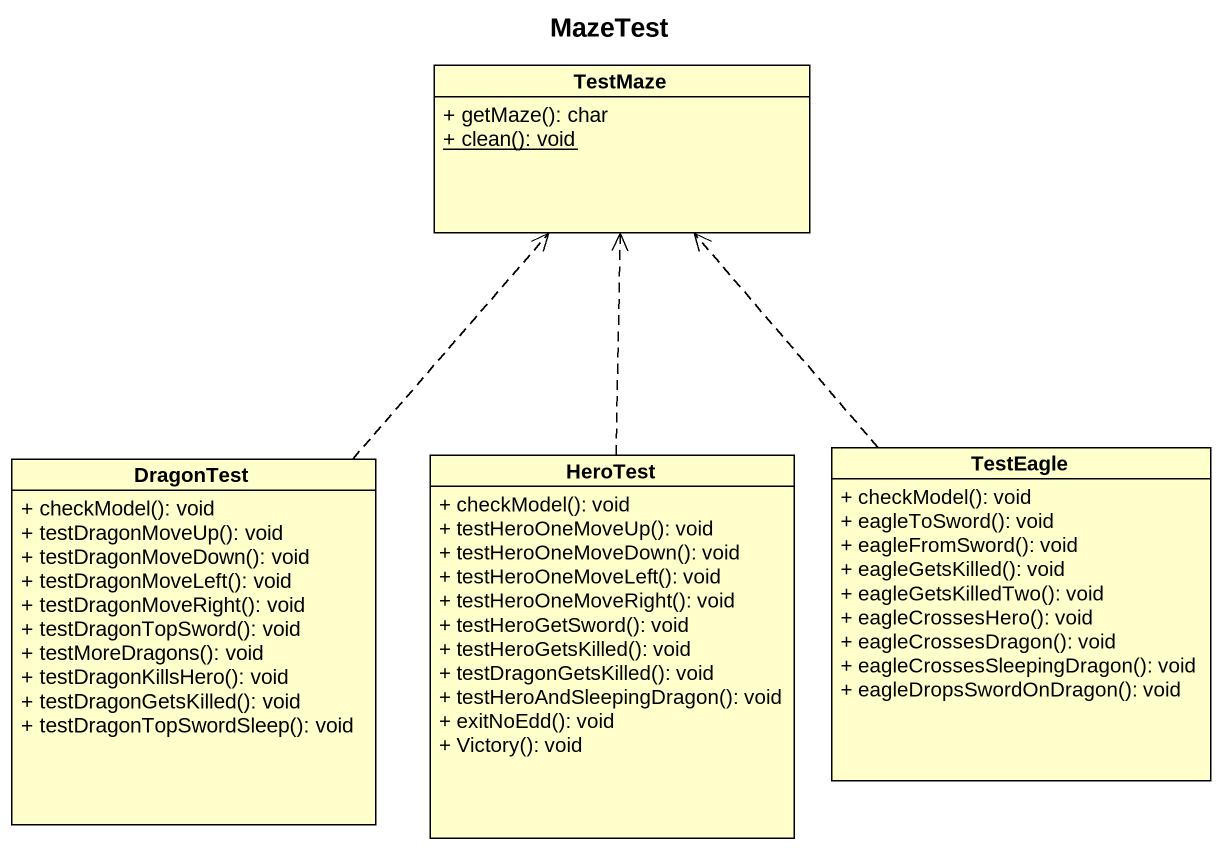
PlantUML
@startuml
title MazeTest
hide circle
hide empty members
skinparam classAttributeIconSize 0
class TestMaze {
  + getMaze(): char
  {static} + clean(): void
}
class DragonTest {
  + checkModel(): void
  + testDragonMoveUp(): void
  + testDragonMoveDown(): void
  + testDragonMoveLeft(): void
  + testDragonMoveRight(): void
  + testDragonTopSword(): void
  + testMoreDragons(): void
  + testDragonKillsHero(): void
  + testDragonGetsKilled(): void
  + testDragonTopSwordSleep(): void
}
class HeroTest {
  + checkModel(): void
  + testHeroOneMoveUp(): void
  + testHeroOneMoveDown(): void
  + testHeroOneMoveLeft(): void
  + testHeroOneMoveRight(): void
  + testHeroGetSword(): void
  + testHeroGetsKilled(): void
  + testDragonGetsKilled(): void
  + testHeroAndSleepingDragon(): void
  + exitNoEdd(): void
  + Victory(): void
}
class TestEagle {
  + checkModel(): void
  + eagleToSword(): void
  + eagleFromSword(): void
  + eagleGetsKilled(): void
  + eagleGetsKilledTwo(): void
  + eagleCrossesHero(): void
  + eagleCrossesDragon(): void
  + eagleCrossesSleepingDragon(): void
  + eagleDropsSwordOnDragon(): void
}
DragonTest .up.> TestMaze
HeroTest .up.> TestMaze
TestEagle .up.> TestMaze
@enduml
